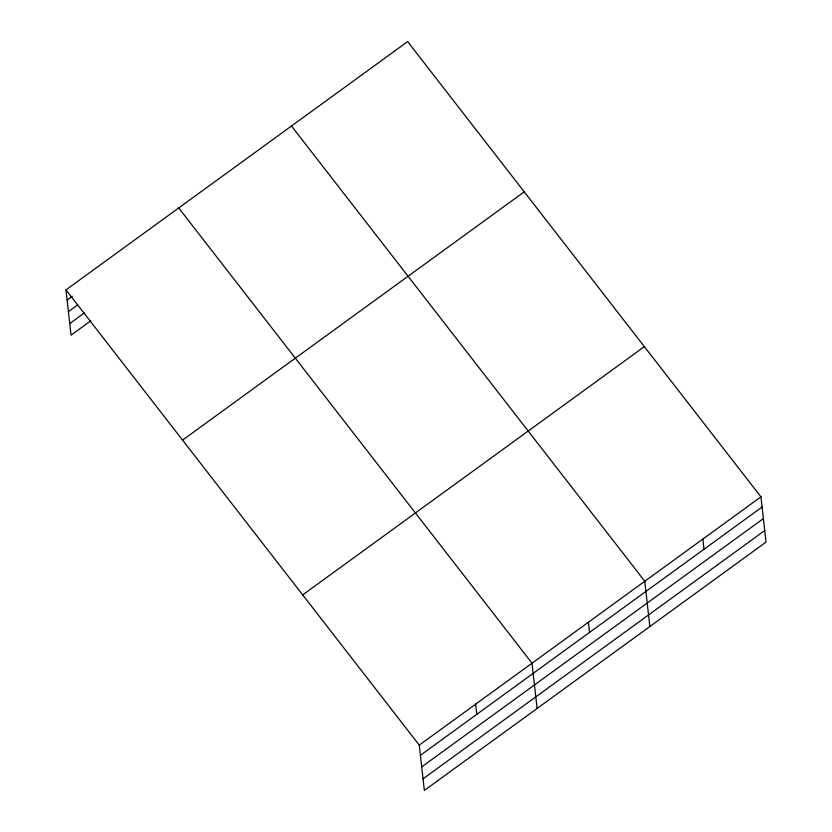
<?xml version="1.0" encoding="UTF-8"?>
<svg xmlns="http://www.w3.org/2000/svg" width="832" height="832" viewBox="0 0 832 832"><rect width="100%" height="100%" fill="white"/><g stroke="black" fill="none" stroke-linecap="round" stroke-linejoin="round"><path stroke-width="1.25" d="M65.978 289.879L407.649 41.6L760.947 496.86L766.022 542.121L424.351 790.4L419.266 745.139L65.978 289.879L71.053 335.14L90.896 320.726M67.122 300.04L72.342 296.244M68.422 311.626L77.813 304.793M69.753 323.554L84.375 312.936M182.562 440.118L524.243 191.838M302.682 594.901L644.353 346.632M419.266 745.139L760.947 496.86M420.41 755.31L762.081 507.031M421.71 766.886L763.381 518.617M423.051 778.814L764.722 530.546M291.481 126.017L644.779 581.277L649.854 626.538M178.734 207.948L532.022 663.208L537.098 708.469M702.863 539.074L703.997 549.234M588.401 622.242L589.534 632.414M475.644 704.174L476.788 714.345"/></g></svg>
